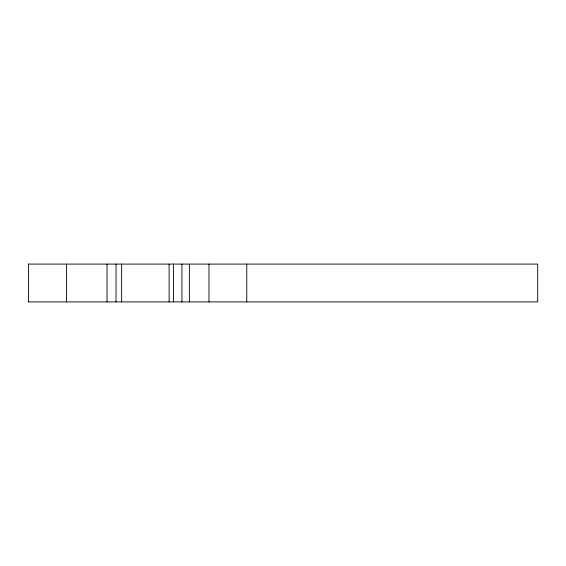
<?xml version="1.0" encoding="UTF-8"?>
<svg xmlns="http://www.w3.org/2000/svg" width="566" height="566" viewBox="0 0 566 566"><rect width="100%" height="100%" fill="white"/><g stroke="black" fill="none" stroke-linecap="round" stroke-linejoin="round"><path stroke-width="0.85" d="M28.3 264.089L537.7 264.089L537.7 301.911L28.3 301.911M246.762 264.089L246.762 301.911M208.974 264.089L208.974 301.911M189.369 264.089L189.369 301.911M181.934 264.089L181.934 301.911M173.521 264.089L173.521 301.911M169.107 264.089L169.107 301.911M121.648 264.089L121.648 301.911M116.037 264.089L116.037 301.911M107.024 264.089L107.024 301.911M66.526 264.089L66.526 301.911M28.583 264.089L28.583 301.911"/></g></svg>
